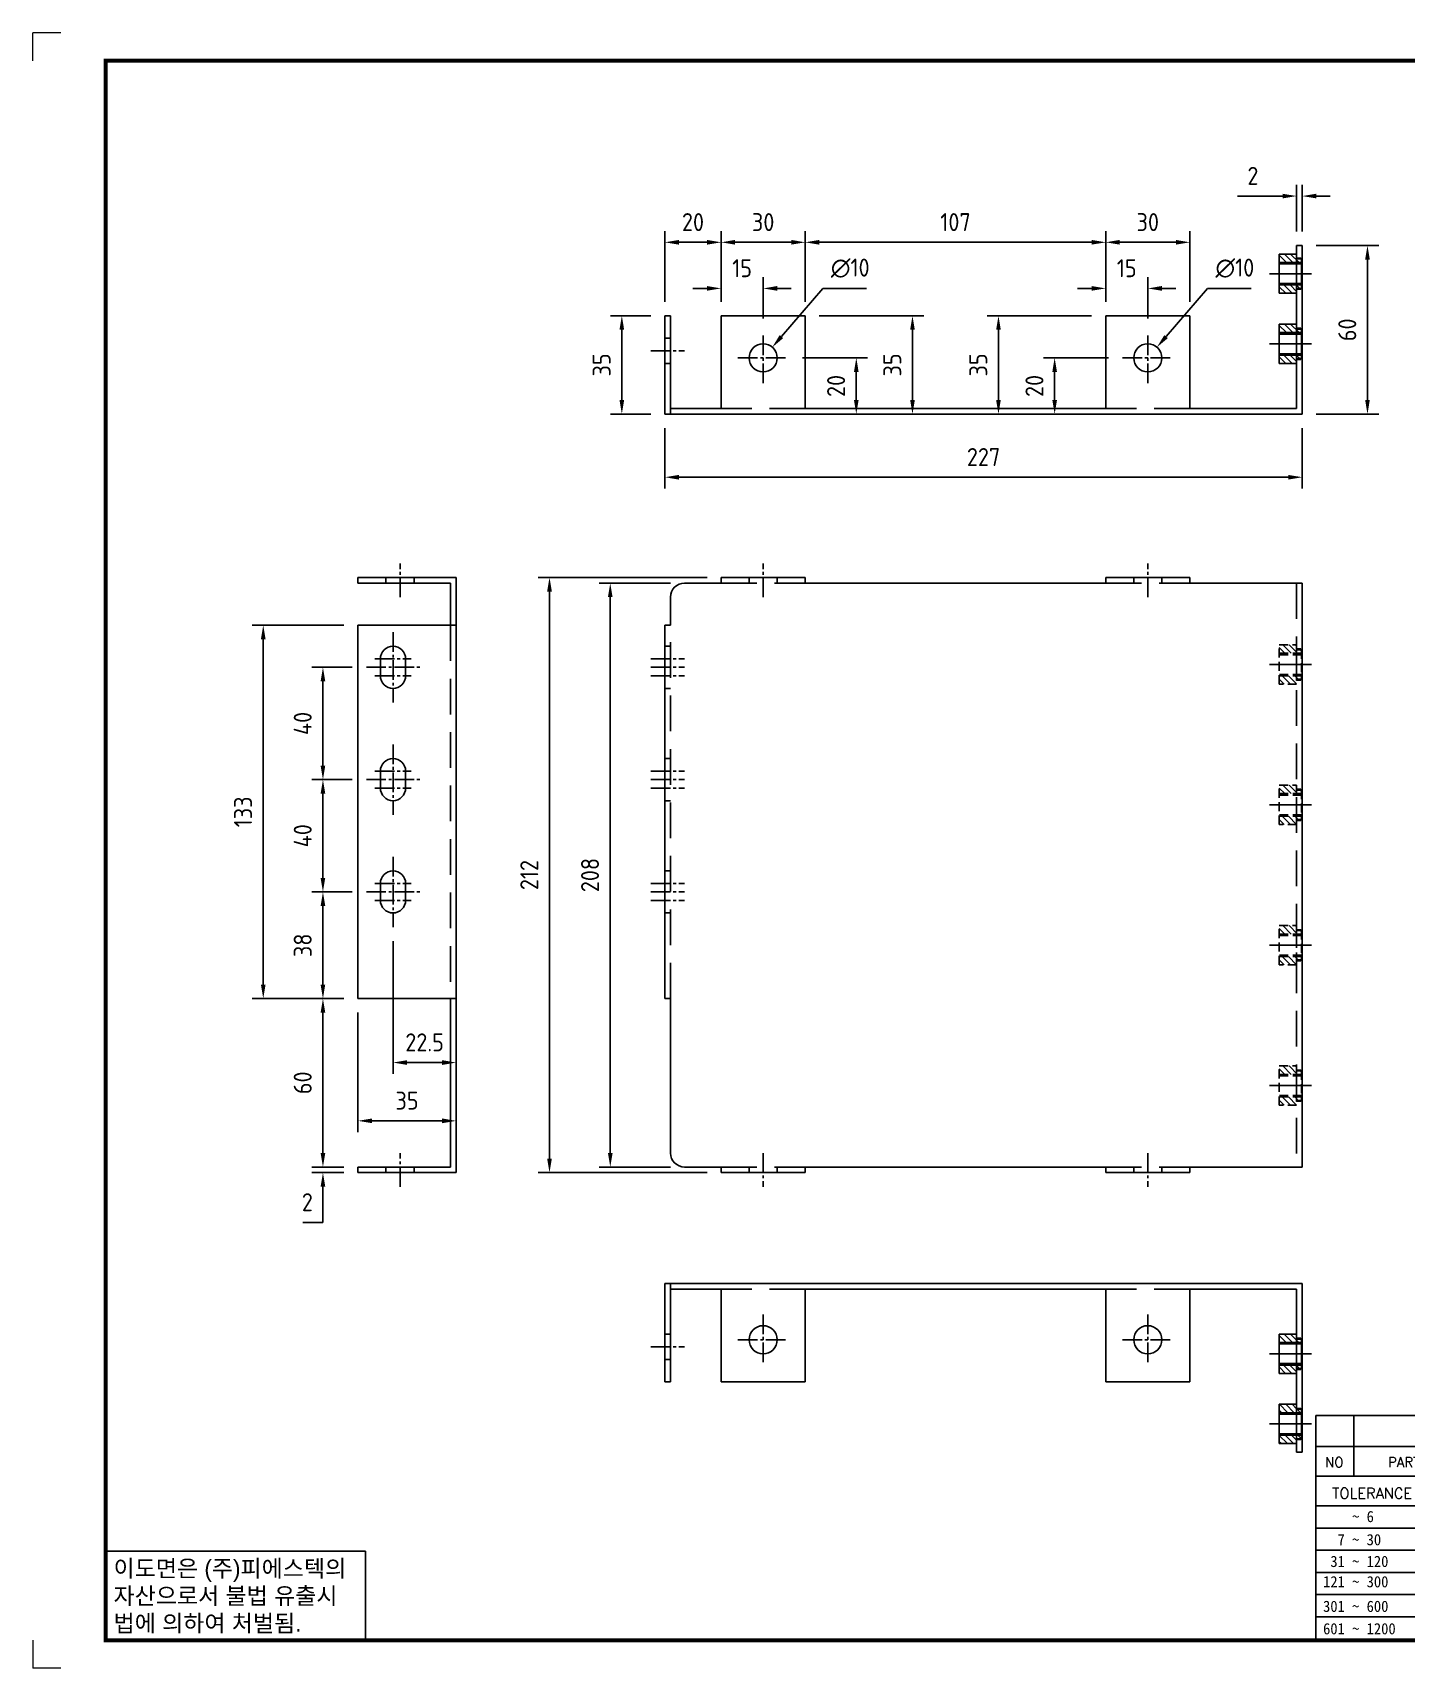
# Model space of a CAD drawing. Header units: millimetres. Extents: x 24815 to 36799, y -9299 to 5469.
# Drawn here: x 25903 to 26392, y -7166 to -6584 of the extents above; entities that cross this region are included whole.
import ezdxf
from ezdxf.enums import TextEntityAlignment as Align

# ---------------------------------------------------------------- set-up
doc = ezdxf.new("R2010")
doc.units = ezdxf.units.MM
for name, pattern in [('CENTER', [50.8, 31.75, -6.35, 6.35, -6.35]), ('CENTER1', [10, 7, -1, 1, -1]), ('HIDDEN2', [4.7625, 3.175, -1.5875]), ('HIDDENX2', [19.05, 12.7, -6.35]), ('PHANTOMX2', [5, 2.5, -0.5, 0.5, -0.5, 0.5, -0.5])]:
    doc.linetypes.add(name, pattern=pattern)
doc.layers.add('CENTER', color=1, linetype='CENTER')
doc.layers.add('FORMAT-1', color=7, linetype='Continuous')
doc.styles.add('h1', font='')
doc.styles.add('HAN', font='')
doc.styles.add('RC', font='ROMANC.SHX')
doc.styles.add('RT', font='ROMANT.SHX', dxfattribs={"oblique": 15})
doc.styles.get("Standard").update_dxf_attribs({"font": 'ISOCP.SHX', "bigfont": 'WHGTXT.SHX'})
doc.styles.get('h1').set_extended_font_data('New Gulim')
doc.styles.get('HAN').set_extended_font_data('GulimChe')
doc.dimstyles.new('PS-2', dxfattribs={"dimscale": 2, "dimtxt": 3.2, "dimasz": 2.5, "dimexe": 2, "dimexo": 2.5, "dimgap": 2, "dimtad": 1, "dimtoh": 1, "dimrnd": 0.05, "dimzin": 12, "dimdsep": 46, "dimtxsty": 'Standard', "dimcen": 0, "dimclrt": 2, "dimazin": 3, "dimtfac": 1, "dimtofl": 0, "dimtmove": 0, "dimatfit": 3, "dimfxl": 0, "dimtolj": 1, "dimtzin": 0, "dimarcsym": 0})

# ---------------------------------------------------------------- blocks, each defined once
blk = doc.blocks.new('*D1411')
at = {"color": 0, "lineweight": -2}
for p, q in [((26184.12, -6674.93), (26169.38, -6692.09)), ((26199.64, -6674.93), (26184.12, -6674.93))]:
    blk.add_line(p, q, dxfattribs=at)
at = {"color": 0}
blk.add_solid([(26168.75, -6691.55), (26170.01, -6692.64), (26166.12, -6695.89)], dxfattribs=at)
at = {"layer": 'Defpoints', "color": 0}
for p in [(26166.12, -6695.89), (26159.61, -6703.47)]:
    blk.add_point(p, dxfattribs=at)
at = {"color": 2, "insert": (26193.88, -6667.73), "char_height": 6.4, "attachment_point": 5}
blk.add_mtext('\\A1;∅10', dxfattribs=at)
blk = doc.blocks.new('*D1412')
at = {"color": 0, "lineweight": -2}
for p, q in [((26127.87, -6679.68), (26127.87, -6654.51)), ((26132.87, -6658.51), (26142.87, -6658.51)), ((26147.87, -6679.68), (26147.87, -6654.51))]:
    blk.add_line(p, q, dxfattribs=at)
at = {"color": 0}
for points in [[(26132.87, -6657.67), (26132.87, -6659.34), (26127.87, -6658.51)], [(26142.87, -6657.67), (26142.87, -6659.34), (26147.87, -6658.51)]]:
    blk.add_solid(points, dxfattribs=at)
at = {"layer": 'Defpoints', "color": 0}
for p in [(26147.87, -6658.51), (26127.87, -6684.68), (26147.87, -6684.68)]:
    blk.add_point(p, dxfattribs=at)
at = {"color": 2, "insert": (26137.87, -6651.31), "char_height": 6.4, "attachment_point": 5}
blk.add_mtext('\\A1;20', dxfattribs=at)
blk = doc.blocks.new('*D1422')
at = {"color": 0, "lineweight": -2}
for p, q in [((26142.87, -6674.93), (26137.87, -6674.93)), ((26147.87, -6679.68), (26147.87, -6670.93)), ((26162.87, -6685.68), (26162.87, -6670.93)), ((26167.87, -6674.93), (26172.87, -6674.93))]:
    blk.add_line(p, q, dxfattribs=at)
at = {"color": 0}
for points in [[(26142.87, -6674.09), (26142.87, -6675.76), (26147.87, -6674.93)], [(26167.87, -6674.09), (26167.87, -6675.76), (26162.87, -6674.93)]]:
    blk.add_solid(points, dxfattribs=at)
at = {"layer": 'Defpoints', "color": 0}
for p in [(26162.87, -6674.93), (26147.87, -6684.68), (26162.87, -6690.68)]:
    blk.add_point(p, dxfattribs=at)
at = {"color": 2, "insert": (26155.37, -6667.73), "char_height": 6.4, "attachment_point": 5}
blk.add_mtext('\\A1;15', dxfattribs=at)
blk = doc.blocks.new('*D1423')
at = {"color": 0, "lineweight": -2}
for p, q in [((26147.87, -6679.68), (26147.87, -6654.51)), ((26172.87, -6658.51), (26152.87, -6658.51)), ((26177.87, -6679.68), (26177.87, -6654.51))]:
    blk.add_line(p, q, dxfattribs=at)
at = {"color": 0}
for points in [[(26152.87, -6657.67), (26152.87, -6659.34), (26147.87, -6658.51)], [(26172.87, -6657.67), (26172.87, -6659.34), (26177.87, -6658.51)]]:
    blk.add_solid(points, dxfattribs=at)
at = {"layer": 'Defpoints', "color": 0}
for p in [(26147.87, -6658.51), (26147.87, -6684.68), (26177.87, -6684.68)]:
    blk.add_point(p, dxfattribs=at)
at = {"color": 2, "insert": (26162.87, -6651.31), "char_height": 6.4, "attachment_point": 5}
blk.add_mtext('\\A1;30', dxfattribs=at)
blk = doc.blocks.new('*D1424')
at = {"color": 0, "lineweight": -2}
for p, q in [((26122.87, -6684.68), (26108.53, -6684.68)), ((26112.53, -6714.68), (26112.53, -6689.68)), ((26122.87, -6719.68), (26108.53, -6719.68))]:
    blk.add_line(p, q, dxfattribs=at)
at = {"color": 0}
for points in [[(26111.69, -6689.68), (26113.36, -6689.68), (26112.53, -6684.68)], [(26111.69, -6714.68), (26113.36, -6714.68), (26112.53, -6719.68)]]:
    blk.add_solid(points, dxfattribs=at)
at = {"layer": 'Defpoints', "color": 0}
for p in [(26112.53, -6684.68), (26127.87, -6684.68), (26127.87, -6719.68)]:
    blk.add_point(p, dxfattribs=at)
at = {"color": 2, "insert": (26105.33, -6702.18), "char_height": 6.4, "attachment_point": 5, "rotation": 90}
blk.add_mtext('\\A1;35', dxfattribs=at)
blk = doc.blocks.new('*D1425')
at = {"color": 0, "lineweight": -2}
for p, q in [((26176.87, -6699.68), (26200.04, -6699.68)), ((26196.04, -6704.68), (26196.04, -6714.68)), ((26176.87, -6719.68), (26200.04, -6719.68))]:
    blk.add_line(p, q, dxfattribs=at)
at = {"color": 0}
for points in [[(26195.21, -6704.68), (26196.87, -6704.68), (26196.04, -6699.68)], [(26195.21, -6714.68), (26196.87, -6714.68), (26196.04, -6719.68)]]:
    blk.add_solid(points, dxfattribs=at)
at = {"layer": 'Defpoints', "color": 0}
for p in [(26171.87, -6699.68), (26171.87, -6719.68), (26196.04, -6719.68)]:
    blk.add_point(p, dxfattribs=at)
at = {"color": 2, "insert": (26188.84, -6709.68), "char_height": 6.4, "attachment_point": 5, "rotation": 90}
blk.add_mtext('\\A1;20', dxfattribs=at)
blk = doc.blocks.new('*D1426')
at = {"color": 0, "lineweight": -2}
for p, q in [((26182.87, -6684.68), (26220.05, -6684.68)), ((26216.05, -6689.68), (26216.05, -6714.68)), ((26182.87, -6719.68), (26220.05, -6719.68))]:
    blk.add_line(p, q, dxfattribs=at)
at = {"color": 0}
for points in [[(26215.22, -6689.68), (26216.89, -6689.68), (26216.05, -6684.68)], [(26215.22, -6714.68), (26216.89, -6714.68), (26216.05, -6719.68)]]:
    blk.add_solid(points, dxfattribs=at)
at = {"layer": 'Defpoints', "color": 0}
for p in [(26177.87, -6684.68), (26177.87, -6719.68), (26216.05, -6719.68)]:
    blk.add_point(p, dxfattribs=at)
at = {"color": 2, "insert": (26208.85, -6702.18), "char_height": 6.4, "attachment_point": 5, "rotation": 90}
blk.add_mtext('\\A1;35', dxfattribs=at)
blk = doc.blocks.new('*D1427')
at = {"color": 0, "lineweight": -2}
for p, q in [((26177.87, -6679.68), (26177.87, -6654.51)), ((26182.87, -6658.51), (26279.87, -6658.51)), ((26284.87, -6679.68), (26284.87, -6654.51))]:
    blk.add_line(p, q, dxfattribs=at)
at = {"color": 0}
for points in [[(26182.87, -6657.67), (26182.87, -6659.34), (26177.87, -6658.51)], [(26279.87, -6657.67), (26279.87, -6659.34), (26284.87, -6658.51)]]:
    blk.add_solid(points, dxfattribs=at)
at = {"layer": 'Defpoints', "color": 0}
for p in [(26284.87, -6658.51), (26177.87, -6684.68), (26284.87, -6684.68)]:
    blk.add_point(p, dxfattribs=at)
at = {"color": 2, "insert": (26231.37, -6651.31), "char_height": 6.4, "attachment_point": 5}
blk.add_mtext('\\A1;107', dxfattribs=at)
blk = doc.blocks.new('*D1429')
at = {"color": 0, "lineweight": -2}
for p, q in [((26321.12, -6674.93), (26306.38, -6692.09)), ((26336.65, -6674.93), (26321.12, -6674.93))]:
    blk.add_line(p, q, dxfattribs=at)
at = {"color": 0}
blk.add_solid([(26305.75, -6691.55), (26307.01, -6692.64), (26303.12, -6695.89)], dxfattribs=at)
at = {"layer": 'Defpoints', "color": 0}
for p in [(26303.12, -6695.89), (26296.61, -6703.47)]:
    blk.add_point(p, dxfattribs=at)
at = {"color": 2, "insert": (26330.88, -6667.73), "char_height": 6.4, "attachment_point": 5}
blk.add_mtext('\\A1;∅10', dxfattribs=at)
blk = doc.blocks.new('*D1430')
at = {"color": 0, "lineweight": -2}
for p, q in [((26279.87, -6674.93), (26274.87, -6674.93)), ((26284.87, -6679.68), (26284.87, -6670.93)), ((26299.87, -6685.68), (26299.87, -6670.93)), ((26304.87, -6674.93), (26309.87, -6674.93))]:
    blk.add_line(p, q, dxfattribs=at)
at = {"color": 0}
for points in [[(26279.87, -6674.09), (26279.87, -6675.76), (26284.87, -6674.93)], [(26304.87, -6674.09), (26304.87, -6675.76), (26299.87, -6674.93)]]:
    blk.add_solid(points, dxfattribs=at)
at = {"layer": 'Defpoints', "color": 0}
for p in [(26299.87, -6674.93), (26284.87, -6684.68), (26299.87, -6690.68)]:
    blk.add_point(p, dxfattribs=at)
at = {"color": 2, "insert": (26292.37, -6667.73), "char_height": 6.4, "attachment_point": 5}
blk.add_mtext('\\A1;15', dxfattribs=at)
blk = doc.blocks.new('*D1431')
at = {"color": 0, "lineweight": -2}
for p, q in [((26285.87, -6699.68), (26262.69, -6699.68)), ((26266.69, -6704.68), (26266.69, -6714.68)), ((26285.87, -6719.68), (26262.69, -6719.68))]:
    blk.add_line(p, q, dxfattribs=at)
at = {"color": 0}
for points in [[(26265.86, -6704.68), (26267.53, -6704.68), (26266.69, -6699.68)], [(26265.86, -6714.68), (26267.53, -6714.68), (26266.69, -6719.68)]]:
    blk.add_solid(points, dxfattribs=at)
at = {"layer": 'Defpoints', "color": 0}
for p in [(26290.87, -6699.68), (26266.69, -6719.68), (26290.87, -6719.68)]:
    blk.add_point(p, dxfattribs=at)
at = {"color": 2, "insert": (26259.49, -6709.68), "char_height": 6.4, "attachment_point": 5, "rotation": 90}
blk.add_mtext('\\A1;20', dxfattribs=at)
blk = doc.blocks.new('*D1428')
at = {"color": 0, "lineweight": -2}
for p, q in [((26279.87, -6684.68), (26242.68, -6684.68)), ((26246.68, -6689.68), (26246.68, -6714.68)), ((26279.87, -6719.68), (26242.68, -6719.68))]:
    blk.add_line(p, q, dxfattribs=at)
at = {"color": 0}
for points in [[(26245.85, -6689.68), (26247.51, -6689.68), (26246.68, -6684.68)], [(26245.85, -6714.68), (26247.51, -6714.68), (26246.68, -6719.68)]]:
    blk.add_solid(points, dxfattribs=at)
at = {"layer": 'Defpoints', "color": 0}
for p in [(26284.87, -6684.68), (26246.68, -6719.68), (26284.87, -6719.68)]:
    blk.add_point(p, dxfattribs=at)
at = {"color": 2, "insert": (26239.48, -6702.18), "char_height": 6.4, "attachment_point": 5, "rotation": 90}
blk.add_mtext('\\A1;35', dxfattribs=at)
blk = doc.blocks.new('*D1432')
at = {"color": 0, "lineweight": -2}
for p, q in [((26284.87, -6679.68), (26284.87, -6654.51)), ((26289.87, -6658.51), (26309.87, -6658.51)), ((26314.87, -6679.68), (26314.87, -6654.51))]:
    blk.add_line(p, q, dxfattribs=at)
at = {"color": 0}
for points in [[(26289.87, -6657.67), (26289.87, -6659.34), (26284.87, -6658.51)], [(26309.87, -6657.67), (26309.87, -6659.34), (26314.87, -6658.51)]]:
    blk.add_solid(points, dxfattribs=at)
at = {"layer": 'Defpoints', "color": 0}
for p in [(26314.87, -6658.51), (26284.87, -6684.68), (26314.87, -6684.68)]:
    blk.add_point(p, dxfattribs=at)
at = {"color": 2, "insert": (26299.87, -6651.31), "char_height": 6.4, "attachment_point": 5}
blk.add_mtext('\\A1;30', dxfattribs=at)
blk = doc.blocks.new('*D1433')
at = {"color": 0, "lineweight": -2}
for p, q in [((26359.87, -6659.68), (26382.11, -6659.68)), ((26378.11, -6714.68), (26378.11, -6664.68)), ((26359.87, -6719.68), (26382.11, -6719.68))]:
    blk.add_line(p, q, dxfattribs=at)
at = {"color": 0}
for points in [[(26377.28, -6664.68), (26378.94, -6664.68), (26378.11, -6659.68)], [(26377.28, -6714.68), (26378.94, -6714.68), (26378.11, -6719.68)]]:
    blk.add_solid(points, dxfattribs=at)
at = {"layer": 'Defpoints', "color": 0}
for p in [(26354.87, -6659.68), (26378.11, -6659.68), (26354.87, -6719.68)]:
    blk.add_point(p, dxfattribs=at)
at = {"color": 2, "insert": (26370.91, -6689.68), "char_height": 6.4, "attachment_point": 5, "rotation": 90}
blk.add_mtext('\\A1;60', dxfattribs=at)
blk = doc.blocks.new('*D1434')
at = {"color": 0, "lineweight": -2}
for p, q in [((26127.87, -6724.68), (26127.87, -6746.19)), ((26354.87, -6724.68), (26354.87, -6746.19)), ((26132.87, -6742.19), (26349.87, -6742.19))]:
    blk.add_line(p, q, dxfattribs=at)
at = {"color": 0}
for points in [[(26132.87, -6741.36), (26132.87, -6743.03), (26127.87, -6742.19)], [(26349.87, -6741.36), (26349.87, -6743.03), (26354.87, -6742.19)]]:
    blk.add_solid(points, dxfattribs=at)
at = {"layer": 'Defpoints', "color": 0}
for p in [(26127.87, -6719.68), (26354.87, -6719.68), (26354.87, -6742.19)]:
    blk.add_point(p, dxfattribs=at)
at = {"color": 2, "insert": (26241.37, -6734.99), "char_height": 6.4, "attachment_point": 5}
blk.add_mtext('\\A1;227', dxfattribs=at)
blk = doc.blocks.new('*D1435')
at = {"color": 0, "lineweight": -2}
for p, q in [((26352.87, -6654.68), (26352.87, -6638.04)), ((26354.87, -6654.68), (26354.87, -6638.04)), ((26347.87, -6642.04), (26331.76, -6642.04)), ((26359.87, -6642.04), (26364.87, -6642.04))]:
    blk.add_line(p, q, dxfattribs=at)
at = {"color": 0}
for points in [[(26347.87, -6641.21), (26347.87, -6642.87), (26352.87, -6642.04)], [(26359.87, -6641.21), (26359.87, -6642.87), (26354.87, -6642.04)]]:
    blk.add_solid(points, dxfattribs=at)
at = {"layer": 'Defpoints', "color": 0}
for p in [(26352.87, -6642.04), (26352.87, -6659.68), (26354.87, -6659.68)]:
    blk.add_point(p, dxfattribs=at)
at = {"color": 2, "insert": (26337.31, -6634.84), "char_height": 6.4, "attachment_point": 5}
blk.add_mtext('\\A1;2', dxfattribs=at)
blk = doc.blocks.new('*D1463')
at = {"color": 0, "lineweight": -2}
for p, q in [((26013.53, -6927.9), (26002.07, -6927.9)), ((26006.07, -6982.9), (26006.07, -6932.9)), ((26013.53, -6987.9), (26002.07, -6987.9))]:
    blk.add_line(p, q, dxfattribs=at)
at = {"color": 0}
for points in [[(26005.24, -6932.9), (26006.9, -6932.9), (26006.07, -6927.9)], [(26005.24, -6982.9), (26006.9, -6982.9), (26006.07, -6987.9)]]:
    blk.add_solid(points, dxfattribs=at)
at = {"layer": 'Defpoints', "color": 0}
for p in [(26006.07, -6927.9), (26018.53, -6927.9), (26018.53, -6987.9)]:
    blk.add_point(p, dxfattribs=at)
at = {"color": 2, "insert": (25998.87, -6957.9), "char_height": 6.4, "attachment_point": 5, "rotation": 90}
blk.add_mtext('\\A1;60', dxfattribs=at)
blk = doc.blocks.new('*D1464')
at = {"color": 0, "lineweight": -2}
for p, q in [((26016.53, -6889.9), (26002.07, -6889.9)), ((26006.07, -6922.9), (26006.07, -6894.9)), ((26013.53, -6927.9), (26002.07, -6927.9))]:
    blk.add_line(p, q, dxfattribs=at)
at = {"color": 0}
for points in [[(26005.24, -6894.9), (26006.9, -6894.9), (26006.07, -6889.9)], [(26005.24, -6922.9), (26006.9, -6922.9), (26006.07, -6927.9)]]:
    blk.add_solid(points, dxfattribs=at)
at = {"layer": 'Defpoints', "color": 0}
for p in [(26006.07, -6889.9), (26021.53, -6889.9), (26018.53, -6927.9)]:
    blk.add_point(p, dxfattribs=at)
at = {"color": 2, "insert": (25998.87, -6908.9), "char_height": 6.4, "attachment_point": 5, "rotation": 90}
blk.add_mtext('\\A1;38', dxfattribs=at)
blk = doc.blocks.new('*D1465')
at = {"color": 0, "lineweight": -2}
for p, q in [((26016.53, -6849.9), (26002.07, -6849.9)), ((26006.07, -6884.9), (26006.07, -6854.9)), ((26016.53, -6889.9), (26002.07, -6889.9))]:
    blk.add_line(p, q, dxfattribs=at)
at = {"color": 0}
for points in [[(26005.24, -6854.9), (26006.9, -6854.9), (26006.07, -6849.9)], [(26005.24, -6884.9), (26006.9, -6884.9), (26006.07, -6889.9)]]:
    blk.add_solid(points, dxfattribs=at)
at = {"layer": 'Defpoints', "color": 0}
for p in [(26006.07, -6849.9), (26021.53, -6849.9), (26021.53, -6889.9)]:
    blk.add_point(p, dxfattribs=at)
at = {"color": 2, "insert": (25998.87, -6869.9), "char_height": 6.4, "attachment_point": 5, "rotation": 90}
blk.add_mtext('\\A1;40', dxfattribs=at)
blk = doc.blocks.new('*D1466')
at = {"color": 0, "lineweight": -2}
for p, q in [((26016.53, -6809.9), (26002.07, -6809.9)), ((26006.07, -6844.9), (26006.07, -6814.9)), ((26016.53, -6849.9), (26002.07, -6849.9))]:
    blk.add_line(p, q, dxfattribs=at)
at = {"color": 0}
for points in [[(26005.24, -6814.9), (26006.9, -6814.9), (26006.07, -6809.9)], [(26005.24, -6844.9), (26006.9, -6844.9), (26006.07, -6849.9)]]:
    blk.add_solid(points, dxfattribs=at)
at = {"layer": 'Defpoints', "color": 0}
for p in [(26006.07, -6809.9), (26021.53, -6809.9), (26021.53, -6849.9)]:
    blk.add_point(p, dxfattribs=at)
at = {"color": 2, "insert": (25998.87, -6829.9), "char_height": 6.4, "attachment_point": 5, "rotation": 90}
blk.add_mtext('\\A1;40', dxfattribs=at)
blk = doc.blocks.new('*D1467')
at = {"color": 0, "lineweight": -2}
for p, q in [((26013.53, -6794.9), (25980.81, -6794.9)), ((25984.81, -6922.9), (25984.81, -6799.9)), ((26013.53, -6927.9), (25980.81, -6927.9))]:
    blk.add_line(p, q, dxfattribs=at)
at = {"color": 0}
for points in [[(25983.98, -6799.9), (25985.65, -6799.9), (25984.81, -6794.9)], [(25983.98, -6922.9), (25985.65, -6922.9), (25984.81, -6927.9)]]:
    blk.add_solid(points, dxfattribs=at)
at = {"layer": 'Defpoints', "color": 0}
for p in [(25984.81, -6794.9), (26018.53, -6794.9), (26018.53, -6927.9)]:
    blk.add_point(p, dxfattribs=at)
at = {"color": 2, "insert": (25977.61, -6861.4), "char_height": 6.4, "attachment_point": 5, "rotation": 90}
blk.add_mtext('\\A1;133', dxfattribs=at)
blk = doc.blocks.new('*D1468')
at = {"color": 0, "lineweight": -2}
for p, q in [((26006.07, -6982.9), (26006.07, -6977.9)), ((26013.53, -6987.9), (26002.07, -6987.9)), ((26013.53, -6989.9), (26002.07, -6989.9)), ((26006.07, -6994.9), (26006.07, -7007.64)), ((26006.07, -7007.64), (25998.96, -7007.64))]:
    blk.add_line(p, q, dxfattribs=at)
at = {"color": 0}
for points in [[(26005.24, -6982.9), (26006.9, -6982.9), (26006.07, -6987.9)], [(26005.24, -6994.9), (26006.9, -6994.9), (26006.07, -6989.9)]]:
    blk.add_solid(points, dxfattribs=at)
at = {"layer": 'Defpoints', "color": 0}
for p in [(26006.07, -6987.9), (26018.53, -6987.9), (26018.53, -6989.9)]:
    blk.add_point(p, dxfattribs=at)
at = {"color": 2, "insert": (26000.52, -7000.43), "char_height": 6.4, "attachment_point": 5}
blk.add_mtext('\\A1;2', dxfattribs=at)
blk = doc.blocks.new('*D1469')
at = {"color": 0, "lineweight": -2}
for p, q in [((26031.03, -6907.4), (26031.03, -6954.69)), ((26053.53, -6932.9), (26053.53, -6954.69)), ((26048.53, -6950.69), (26036.03, -6950.69))]:
    blk.add_line(p, q, dxfattribs=at)
at = {"color": 0}
for points in [[(26036.03, -6949.85), (26036.03, -6951.52), (26031.03, -6950.69)], [(26048.53, -6949.85), (26048.53, -6951.52), (26053.53, -6950.69)]]:
    blk.add_solid(points, dxfattribs=at)
at = {"layer": 'Defpoints', "color": 0}
for p in [(26031.03, -6902.4), (26053.53, -6927.9), (26031.03, -6950.69)]:
    blk.add_point(p, dxfattribs=at)
at = {"color": 2, "insert": (26042.28, -6943.49), "char_height": 6.4, "attachment_point": 5}
blk.add_mtext('\\A1;22.5', dxfattribs=at)
blk = doc.blocks.new('*D1470')
at = {"color": 0, "lineweight": -2}
for p, q in [((26018.53, -6932.9), (26018.53, -6975.45)), ((26053.53, -6932.9), (26053.53, -6975.45)), ((26023.53, -6971.45), (26048.53, -6971.45))]:
    blk.add_line(p, q, dxfattribs=at)
at = {"color": 0}
for points in [[(26023.53, -6970.61), (26023.53, -6972.28), (26018.53, -6971.45)], [(26048.53, -6970.61), (26048.53, -6972.28), (26053.53, -6971.45)]]:
    blk.add_solid(points, dxfattribs=at)
at = {"layer": 'Defpoints', "color": 0}
for p in [(26018.53, -6927.9), (26053.53, -6927.9), (26053.53, -6971.45)]:
    blk.add_point(p, dxfattribs=at)
at = {"color": 2, "insert": (26036.03, -6964.25), "char_height": 6.4, "attachment_point": 5}
blk.add_mtext('\\A1;35', dxfattribs=at)
blk = doc.blocks.new('*D1471')
at = {"color": 0, "lineweight": -2}
for p, q in [((26129.87, -6779.9), (26104.41, -6779.9)), ((26108.41, -6982.9), (26108.41, -6784.9)), ((26129.87, -6987.9), (26104.41, -6987.9))]:
    blk.add_line(p, q, dxfattribs=at)
at = {"color": 0}
for points in [[(26107.58, -6784.9), (26109.24, -6784.9), (26108.41, -6779.9)], [(26107.58, -6982.9), (26109.24, -6982.9), (26108.41, -6987.9)]]:
    blk.add_solid(points, dxfattribs=at)
at = {"layer": 'Defpoints', "color": 0}
for p in [(26108.41, -6779.9), (26134.87, -6779.9), (26134.87, -6987.9)]:
    blk.add_point(p, dxfattribs=at)
at = {"color": 2, "insert": (26101.21, -6883.9), "char_height": 6.4, "attachment_point": 5, "rotation": 90}
blk.add_mtext('\\A1;208', dxfattribs=at)
blk = doc.blocks.new('*D1472')
at = {"color": 0, "lineweight": -2}
for p, q in [((26142.87, -6777.9), (26082.77, -6777.9)), ((26086.77, -6782.9), (26086.77, -6984.9)), ((26142.87, -6989.9), (26082.77, -6989.9))]:
    blk.add_line(p, q, dxfattribs=at)
at = {"color": 0}
for points in [[(26085.93, -6782.9), (26087.6, -6782.9), (26086.77, -6777.9)], [(26085.93, -6984.9), (26087.6, -6984.9), (26086.77, -6989.9)]]:
    blk.add_solid(points, dxfattribs=at)
at = {"layer": 'Defpoints', "color": 0}
for p in [(26147.87, -6777.9), (26086.77, -6989.9), (26147.87, -6989.9)]:
    blk.add_point(p, dxfattribs=at)
at = {"color": 2, "insert": (26079.57, -6883.9), "char_height": 6.4, "attachment_point": 5, "rotation": 90}
blk.add_mtext('\\A1;212', dxfattribs=at)
blk = doc.blocks.new('no3')
at = {"color": 180}
for p, q in [((0, 5.5), (0, 0)), ((0, 5.5), (186, 5.5)), ((6.79, 5.5), (6.79, 0)), ((32.74, 0.11), (32.74, 5.5)), ((98.4, 5.5), (98.4, 0)), ((127.61, 5.5), (127.61, 0)), ((134.43, 5.5), (134.43, 0)), ((155.98, 5.5), (155.98, 0))]:
    blk.add_line(p, q, dxfattribs=at)
at = {"color": 2, "style": 'RT', "oblique": 15}
blk.add_attdef('NO', text='', height=1.74, dxfattribs=at).set_placement((3.38, 2.51), align=Align.MIDDLE_CENTER)
at = {"color": 2, "style": 'HAN'}
for tag, p in [('PART-NO', (19.76, 2.75)), ('MATERIAL', (111.38, 2.75)), ("Q'TY", (131.02, 2.75)), ('COLOR/FINISH', (145.2, 2.75)), ('REMARK', (170.76, 2.75))]:
    blk.add_attdef(tag, text='', height=2.9, dxfattribs=at).set_placement(p, align=Align.MIDDLE_CENTER)
blk.add_attdef('DESCRIPTION', text='', height=2.9, dxfattribs=at).set_placement((34.51, 2.75), align=Align.MIDDLE_LEFT)
blk = doc.blocks.new('t3')
for p, q in [((0, 15.88), (46.25, 15.88)), ((0, 15.88), (0, 0)), ((46.25, 15.88), (46.25, 0)), ((0, 0), (46.25, 0))]:
    blk.add_line(p, q)
at = {"color": 1, "style": 'h1'}
for s, p in [('이도면은 (주)피에스텍의', (1.4, 11.29)), ('자산으로서 불법 유출시', (1.4, 6.41)), ('법에 의하여 처벌됨.', (1.4, 1.52))]:
    blk.add_text(s, height=3, dxfattribs=at).set_placement(p)
blk = doc.blocks.new('format-3')
at = {"color": 3, "lineweight": 9}
for p, q in [((0, 286.3), (0, 291.3)), ((5, 291.3), (0, 291.3)), ((0, 5), (0, 0)), ((5, 0), (0, 0))]:
    blk.add_line(p, q, dxfattribs=at)
at = {"color": 180}
for p, q in [((228.5, 39.49), (228.5, 5)), ((228.5, 39.49), (414.5, 39.49)), ((235.29, 39.49), (235.29, 34.21)), ((228.5, 34.21), (252.48, 34.21)), ((228.5, 28.93), (252.48, 28.93)), ((228.5, 24.98), (252.48, 24.98)), ((228.5, 21.03), (252.48, 21.03)), ((228.5, 17.08), (252.48, 17.08)), ((228.5, 13.13), (252.48, 13.13)), ((228.5, 9.18), (252.48, 9.18))]:
    blk.add_line(p, q, dxfattribs=at)
at = {"layer": 'FORMAT-1', "const_width": 0.7}
blk.add_lwpolyline([(13, 5), (13, 286.3), (414.5, 286.3), (414.5, 5)], close=True, dxfattribs=at)
blk.add_blockref('t3', (13, 5))
at = {"color": 2}
for s, height, style, p in [('NO', 1.742, 'RC', (230.16, 35.83)), ('PART NO', 1.742, 'RC', (241.36, 35.83)), (' TOLERANCE', 1.9, 'RC', (230.11, 30.22)), ('    ~ 6', 2, 'HAN', (229.8, 26.03)), ('  7 ~ 30', 2, 'HAN', (229.8, 21.91)), (' 31 ~ 120', 2, 'HAN', (229.8, 18.04)), ('121 ~ 300', 2, 'HAN', (229.8, 14.42)), ('301 ~ 600', 2, 'HAN', (229.8, 10.04)), ('601 ~ 1200', 2, 'HAN', (229.8, 6.05))]:
    blk.add_text(s, height=height, dxfattribs=dict(at, style=style)).set_placement(p)
at = {"style": 'HAN'}
for tag, height, p in [('MODEL-NAME', 3, (386.1, 31.53)), ('SCALE', 2.7, (320.81, 26.29)), ('PART-NAME', 3, (386.1, 26.29)), ('DRA-BY', 3, (260.72, 19.44)), ('CH-BY', 3, (277.21, 19.44)), ('APP-BY', 3, (293.7, 19.44)), ('PART-NO', 3, (386.1, 21.01)), ('CH-DATE', 2.5, (277.21, 7.47)), ('관련업체', 3, (333.52, 9.26)), ('DRA-DATE', 2.5, (260.72, 7.47)), ('APP-DATE', 2.5, (293.7, 7.47))]:
    blk.add_attdef(tag, text='', height=height, dxfattribs=at).set_placement(p, align=Align.MIDDLE_CENTER)

msp = doc.modelspace()

# ---------------------------------------------------------------- hatches: boundary and pattern name
h = msp.add_hatch()
h.set_pattern_fill('ANSI31', color=256, scale=0.5, angle=-90, style=0)
h.set_pattern_definition([(315, (90756.2446, 93838.5105), (1.122532015, 1.122532015), [])])
h.paths.add_polyline_path([(26352.867, -6673.681), (26352.867, -6676.681), (26346.667, -6676.681), (26346.667, -6673.681)])
h.paths.add_polyline_path([(26346.667, -6665.681), (26346.667, -6662.681), (26352.867, -6662.681), (26352.867, -6665.681)])
h.paths.add_polyline_path([(26352.867, -6665.681), (26352.867, -6664.431), (26354.667, -6664.431), (26354.667, -6665.681)])
h.paths.add_polyline_path([(26354.667, -6673.681), (26354.667, -6674.931), (26352.867, -6674.931), (26352.867, -6673.681)])
h = msp.add_hatch()
h.set_pattern_fill('ANSI31', color=256, scale=0.5, angle=-90, style=0)
h.set_pattern_definition([(315, (90756.2446, 93813.5105), (1.122532015, 1.122532015), [])])
h.paths.add_polyline_path([(26352.867, -6698.681), (26352.867, -6701.681), (26346.667, -6701.681), (26346.667, -6698.681)])
h.paths.add_polyline_path([(26346.667, -6690.681), (26346.667, -6687.681), (26352.867, -6687.681), (26352.867, -6690.681)])
h.paths.add_polyline_path([(26352.867, -6690.681), (26352.867, -6689.431), (26354.667, -6689.431), (26354.667, -6690.681)])
h.paths.add_polyline_path([(26354.667, -6698.681), (26354.667, -6699.931), (26352.867, -6699.931), (26352.867, -6698.681)])
at = {"linetype": 'HIDDEN2'}
h = msp.add_hatch(dxfattribs=at)
h.set_pattern_fill('ANSI31', color=2, scale=0.5, angle=-90, style=0)
h.set_pattern_definition([(315, (90756.2446, 94282.4193), (1.122532015, 1.122532015), [])])
h.paths.add_polyline_path([(26352.867, -6804.905), (26352.867, -6801.905), (26346.667, -6801.905), (26346.667, -6804.905)])
h.paths.add_polyline_path([(26346.667, -6812.905), (26346.667, -6815.905), (26352.867, -6815.905), (26352.867, -6812.905)])
h.paths.add_polyline_path([(26352.867, -6812.905), (26352.867, -6814.155), (26354.667, -6814.155), (26354.667, -6812.905)])
h.paths.add_polyline_path([(26354.667, -6804.905), (26354.667, -6803.655), (26352.867, -6803.655), (26352.867, -6804.905)])
h = msp.add_hatch(dxfattribs=at)
h.set_pattern_fill('ANSI31', color=2, scale=0.5, angle=-90, style=0)
h.set_pattern_definition([(315, (90756.2446, 94232.4193), (1.122532015, 1.122532015), [])])
h.paths.add_polyline_path([(26352.867, -6854.905), (26352.867, -6851.905), (26346.667, -6851.905), (26346.667, -6854.905)])
h.paths.add_polyline_path([(26346.667, -6862.905), (26346.667, -6865.905), (26352.867, -6865.905), (26352.867, -6862.905)])
h.paths.add_polyline_path([(26352.867, -6862.905), (26352.867, -6864.155), (26354.667, -6864.155), (26354.667, -6862.905)])
h.paths.add_polyline_path([(26354.667, -6854.905), (26354.667, -6853.655), (26352.867, -6853.655), (26352.867, -6854.905)])
h = msp.add_hatch(dxfattribs=at)
h.set_pattern_fill('ANSI31', color=2, scale=0.5, angle=-90, style=0)
h.set_pattern_definition([(315, (90756.2446, 94182.4193), (1.122532015, 1.122532015), [])])
h.paths.add_polyline_path([(26352.867, -6904.905), (26352.867, -6901.905), (26346.667, -6901.905), (26346.667, -6904.905)])
h.paths.add_polyline_path([(26346.667, -6912.905), (26346.667, -6915.905), (26352.867, -6915.905), (26352.867, -6912.905)])
h.paths.add_polyline_path([(26352.867, -6912.905), (26352.867, -6914.155), (26354.667, -6914.155), (26354.667, -6912.905)])
h.paths.add_polyline_path([(26354.667, -6904.905), (26354.667, -6903.655), (26352.867, -6903.655), (26352.867, -6904.905)])
h = msp.add_hatch(dxfattribs=at)
h.set_pattern_fill('ANSI31', color=2, scale=0.5, angle=-90, style=0)
h.set_pattern_definition([(315, (90756.2446, 94132.4193), (1.122532015, 1.122532015), [])])
h.paths.add_polyline_path([(26352.867, -6954.905), (26352.867, -6951.905), (26346.667, -6951.905), (26346.667, -6954.905)])
h.paths.add_polyline_path([(26346.667, -6962.905), (26346.667, -6965.905), (26352.867, -6965.905), (26352.867, -6962.905)])
h.paths.add_polyline_path([(26352.867, -6962.905), (26352.867, -6964.155), (26354.667, -6964.155), (26354.667, -6962.905)])
h.paths.add_polyline_path([(26354.667, -6954.905), (26354.667, -6953.655), (26352.867, -6953.655), (26352.867, -6954.905)])
h = msp.add_hatch()
h.set_pattern_fill('ANSI31', color=256, scale=0.5, angle=-90, style=0)
h.set_pattern_definition([(315, (90756.2446, 93927.4016), (1.122532015, 1.122532015), [])])
h.paths.add_polyline_path([(26352.867, -7050.424), (26352.867, -7047.424), (26346.667, -7047.424), (26346.667, -7050.424)])
h.paths.add_polyline_path([(26346.667, -7058.424), (26346.667, -7061.424), (26352.867, -7061.424), (26352.867, -7058.424)])
h.paths.add_polyline_path([(26352.867, -7058.424), (26352.867, -7059.674), (26354.667, -7059.674), (26354.667, -7058.424)])
h.paths.add_polyline_path([(26354.667, -7050.424), (26354.667, -7049.174), (26352.867, -7049.174), (26352.867, -7050.424)])
h = msp.add_hatch()
h.set_pattern_fill('ANSI31', color=256, scale=0.5, angle=-90, style=0)
h.set_pattern_definition([(315, (90756.2446, 93952.4016), (1.122532015, 1.122532015), [])])
h.paths.add_polyline_path([(26352.867, -7075.424), (26352.867, -7072.424), (26346.667, -7072.424), (26346.667, -7075.424)])
h.paths.add_polyline_path([(26346.667, -7083.424), (26346.667, -7086.424), (26352.867, -7086.424), (26352.867, -7083.424)])
h.paths.add_polyline_path([(26352.867, -7083.424), (26352.867, -7084.674), (26354.667, -7084.674), (26354.667, -7083.424)])
h.paths.add_polyline_path([(26354.667, -7075.424), (26354.667, -7074.174), (26352.867, -7074.174), (26352.867, -7075.424)])

# ---------------------------------------------------------------- linework, layer by layer
at = {"color": 42}
for p, q in [((26352.867, -6662.681), (26346.667, -6662.681)), ((26346.667, -6662.681), (26346.667, -6676.681)), ((26352.867, -6676.681), (26352.867, -6662.681)), ((26354.667, -6664.431), (26352.867, -6664.431)), ((26354.667, -6674.931), (26354.667, -6664.431)), ((26354.667, -6674.931), (26352.867, -6674.931)), ((26346.667, -6676.681), (26352.867, -6676.681)), ((26352.867, -6687.681), (26346.667, -6687.681)), ((26346.667, -6687.681), (26346.667, -6701.681)), ((26352.867, -6701.681), (26352.867, -6687.681)), ((26354.667, -6689.431), (26352.867, -6689.431)), ((26354.667, -6699.931), (26354.667, -6689.431)), ((26346.667, -6701.681), (26352.867, -6701.681)), ((26354.667, -6699.931), (26352.867, -6699.931)), ((26346.667, -7047.424), (26352.867, -7047.424)), ((26346.667, -7061.424), (26346.667, -7047.424)), ((26352.867, -7047.424), (26352.867, -7061.424)), ((26354.667, -7049.174), (26352.867, -7049.174)), ((26354.667, -7049.174), (26354.667, -7059.674)), ((26354.667, -7059.674), (26352.867, -7059.674)), ((26352.867, -7061.424), (26346.667, -7061.424)), ((26346.667, -7072.424), (26352.867, -7072.424)), ((26346.667, -7086.424), (26346.667, -7072.424)), ((26352.867, -7072.424), (26352.867, -7086.424)), ((26354.667, -7074.174), (26352.867, -7074.174)), ((26354.667, -7074.174), (26354.667, -7084.674)), ((26352.867, -7086.424), (26346.667, -7086.424)), ((26354.667, -7084.674), (26352.867, -7084.674))]:
    msp.add_line(p, q, dxfattribs=at)
at = {"color": 3}
for p, q in [((26352.867, -6717.681), (26352.867, -6659.681)), ((26352.867, -6659.681), (26354.867, -6659.681)), ((26354.867, -6719.681), (26354.867, -6659.681)), ((26354.667, -6666.181), (26346.667, -6666.181)), ((26354.667, -6673.181), (26346.667, -6673.181)), ((26127.867, -6719.681), (26127.867, -6684.681)), ((26129.867, -6684.681), (26127.867, -6684.681)), ((26129.867, -6719.681), (26129.867, -6684.681)), ((26177.866, -6684.681), (26147.866, -6684.681)), ((26147.866, -6717.681), (26147.866, -6684.681)), ((26177.866, -6684.681), (26177.866, -6717.681)), ((26314.867, -6684.681), (26284.867, -6684.681)), ((26284.867, -6717.681), (26284.867, -6684.681)), ((26314.867, -6684.681), (26314.867, -6717.681)), ((26354.667, -6691.181), (26346.667, -6691.181)), ((26354.667, -6698.181), (26346.667, -6698.181)), ((26354.867, -6719.681), (26127.867, -6719.681)), ((26147.866, -6717.681), (26129.867, -6717.681)), ((26284.867, -6717.681), (26177.866, -6717.681)), ((26352.867, -6717.681), (26314.867, -6717.681)), ((26018.53, -6779.905), (26018.53, -6777.905)), ((26018.53, -6777.905), (26053.53, -6777.905)), ((26018.53, -6779.905), (26051.53, -6779.905)), ((26051.53, -6779.905), (26051.53, -6794.905)), ((26053.53, -6989.905), (26053.53, -6777.905)), ((26134.867, -6779.905), (26147.867, -6779.905)), ((26147.867, -6777.905), (26177.867, -6777.905)), ((26147.867, -6779.905), (26147.867, -6777.905)), ((26177.867, -6779.905), (26177.867, -6777.905)), ((26177.867, -6779.905), (26284.867, -6779.905)), ((26284.867, -6777.905), (26314.867, -6777.905)), ((26284.867, -6779.905), (26284.867, -6777.905)), ((26314.867, -6779.905), (26314.867, -6777.905)), ((26314.867, -6779.905), (26354.867, -6779.905)), ((26354.867, -6779.905), (26354.867, -6987.905)), ((26129.867, -6784.905), (26129.867, -6794.905)), ((26018.53, -6927.905), (26018.53, -6794.905)), ((26018.53, -6794.905), (26053.53, -6794.905)), ((26127.867, -6927.905), (26127.867, -6794.905)), ((26129.867, -6794.905), (26127.867, -6794.905)), ((26018.53, -6927.905), (26053.53, -6927.905)), ((26051.53, -6927.905), (26051.53, -6987.905)), ((26129.867, -6927.905), (26127.867, -6927.905)), ((26129.867, -6982.905), (26129.867, -6927.905)), ((26018.53, -6987.905), (26018.53, -6989.905)), ((26018.53, -6987.905), (26051.53, -6987.905)), ((26018.53, -6989.905), (26053.53, -6989.905)), ((26134.867, -6987.905), (26147.867, -6987.905)), ((26147.867, -6987.905), (26147.867, -6989.905)), ((26147.867, -6989.905), (26177.867, -6989.905)), ((26177.867, -6987.905), (26284.867, -6987.905)), ((26177.867, -6987.905), (26177.867, -6989.905)), ((26284.867, -6987.905), (26284.867, -6989.905)), ((26284.867, -6989.905), (26314.867, -6989.905)), ((26314.867, -6987.905), (26314.867, -6989.905)), ((26314.867, -6987.905), (26354.867, -6987.905)), ((26354.867, -7029.424), (26127.867, -7029.424)), ((26127.867, -7029.424), (26127.867, -7064.424)), ((26129.867, -7029.424), (26129.867, -7064.424)), ((26147.866, -7031.424), (26129.867, -7031.424)), ((26147.866, -7031.424), (26147.866, -7064.424)), ((26284.867, -7031.424), (26177.866, -7031.424)), ((26177.866, -7064.424), (26177.866, -7031.424)), ((26284.867, -7031.424), (26284.867, -7064.424)), ((26352.867, -7031.424), (26314.867, -7031.424)), ((26314.867, -7064.424), (26314.867, -7031.424)), ((26352.867, -7031.424), (26352.867, -7089.424)), ((26354.867, -7029.424), (26354.867, -7089.424)), ((26354.667, -7050.924), (26346.667, -7050.924)), ((26354.667, -7057.924), (26346.667, -7057.924)), ((26129.867, -7064.424), (26127.867, -7064.424)), ((26177.866, -7064.424), (26147.866, -7064.424)), ((26314.867, -7064.424), (26284.867, -7064.424)), ((26354.667, -7075.924), (26346.667, -7075.924)), ((26354.667, -7082.924), (26346.667, -7082.924)), ((26352.867, -7089.424), (26354.867, -7089.424))]:
    msp.add_line(p, q, dxfattribs=at)
at = {"color": 6, "linetype": 'PHANTOMX2'}
for p, q in [((26354.367, -6664.131), (26352.867, -6664.131)), ((26354.667, -6664.431), (26354.367, -6664.131)), ((26354.367, -6675.231), (26352.867, -6675.231)), ((26354.667, -6674.931), (26354.367, -6675.231)), ((26354.367, -6689.131), (26352.867, -6689.131)), ((26354.667, -6689.431), (26354.367, -6689.131)), ((26354.367, -6700.231), (26352.867, -6700.231)), ((26354.667, -6699.931), (26354.367, -6700.231)), ((26354.367, -7048.874), (26352.867, -7048.874)), ((26354.667, -7049.174), (26354.367, -7048.874)), ((26354.367, -7059.974), (26352.867, -7059.974)), ((26354.667, -7059.674), (26354.367, -7059.974)), ((26354.367, -7073.874), (26352.867, -7073.874)), ((26354.667, -7074.174), (26354.367, -7073.874)), ((26354.367, -7084.974), (26352.867, -7084.974)), ((26354.667, -7084.674), (26354.367, -7084.974))]:
    msp.add_line(p, q, dxfattribs=at)
for p, q in [((26354.667, -6665.681), (26346.667, -6665.681)), ((26354.667, -6673.681), (26346.667, -6673.681)), ((26354.667, -6690.681), (26346.667, -6690.681)), ((26354.667, -6698.681), (26346.667, -6698.681)), ((26354.667, -7050.424), (26346.667, -7050.424)), ((26354.667, -7058.424), (26346.667, -7058.424)), ((26354.667, -7075.424), (26346.667, -7075.424)), ((26354.667, -7083.424), (26346.667, -7083.424))]:
    msp.add_line(p, q)
at = {"color": 2, "linetype": 'HIDDENX2'}
for p, q in [((26127.867, -6692.681), (26129.867, -6692.681)), ((26127.867, -6701.681), (26129.867, -6701.681)), ((26177.866, -6717.681), (26147.866, -6717.681)), ((26314.867, -6717.681), (26284.867, -6717.681)), ((26028.53, -6779.905), (26028.53, -6777.905)), ((26038.53, -6779.905), (26038.53, -6777.905)), ((26147.866, -6779.905), (26177.866, -6779.905)), ((26157.867, -6779.905), (26157.867, -6777.905)), ((26167.867, -6779.905), (26167.867, -6777.905)), ((26284.867, -6779.905), (26314.867, -6779.905)), ((26294.867, -6779.905), (26294.867, -6777.905)), ((26304.867, -6779.905), (26304.867, -6777.905)), ((26352.867, -6779.905), (26352.867, -6987.905)), ((26051.53, -6794.905), (26051.53, -6927.905)), ((26129.867, -6927.905), (26129.867, -6794.905)), ((26129.867, -6802.405), (26127.867, -6802.405)), ((26129.867, -6817.405), (26127.867, -6817.405)), ((26129.867, -6842.405), (26127.867, -6842.405)), ((26129.867, -6857.405), (26127.867, -6857.405)), ((26129.867, -6882.405), (26127.867, -6882.405)), ((26129.867, -6897.405), (26127.867, -6897.405)), ((26028.53, -6989.905), (26028.53, -6987.905)), ((26038.53, -6989.905), (26038.53, -6987.905)), ((26147.866, -6987.905), (26177.866, -6987.905)), ((26157.867, -6989.905), (26157.867, -6987.905)), ((26167.867, -6989.905), (26167.867, -6987.905)), ((26284.867, -6987.905), (26314.867, -6987.905)), ((26294.867, -6989.905), (26294.867, -6987.905)), ((26304.867, -6989.905), (26304.867, -6987.905)), ((26177.866, -7031.424), (26147.866, -7031.424)), ((26314.867, -7031.424), (26284.867, -7031.424)), ((26127.867, -7047.424), (26129.867, -7047.424)), ((26127.867, -7056.424), (26129.867, -7056.424))]:
    msp.add_line(p, q, dxfattribs=at)
at = {"color": 1, "linetype": 'CENTER1'}
for p, q in [((26162.866, -6708.681), (26162.866, -6690.681)), ((26299.867, -6708.681), (26299.867, -6690.681)), ((26122.867, -6697.181), (26134.867, -6697.181)), ((26153.866, -6699.681), (26171.866, -6699.681)), ((26290.867, -6699.681), (26308.867, -6699.681)), ((26033.528, -6784.905), (26033.528, -6772.905)), ((26162.866, -6784.905), (26162.866, -6772.905)), ((26299.866, -6784.905), (26299.866, -6772.905)), ((26031.03, -6797.405), (26031.03, -6822.405)), ((26021.53, -6809.905), (26040.53, -6809.905)), ((26024.53, -6806.905), (26037.53, -6806.905)), ((26122.867, -6806.905), (26134.867, -6806.905)), ((26122.867, -6809.905), (26134.867, -6809.905)), ((26024.53, -6812.905), (26037.53, -6812.905)), ((26122.867, -6812.905), (26134.867, -6812.905)), ((26031.03, -6837.405), (26031.03, -6862.405)), ((26021.53, -6849.905), (26040.53, -6849.905)), ((26024.53, -6846.905), (26037.53, -6846.905)), ((26122.867, -6846.905), (26134.867, -6846.905)), ((26122.867, -6849.905), (26134.867, -6849.905)), ((26122.867, -6849.905), (26134.867, -6849.905)), ((26024.53, -6852.905), (26037.53, -6852.905)), ((26122.867, -6852.905), (26134.867, -6852.905)), ((26031.03, -6877.405), (26031.03, -6902.405)), ((26021.53, -6889.905), (26040.53, -6889.905)), ((26024.53, -6886.905), (26037.53, -6886.905)), ((26122.867, -6886.905), (26134.867, -6886.905)), ((26122.867, -6889.905), (26134.867, -6889.905)), ((26122.867, -6889.905), (26134.867, -6889.905)), ((26024.53, -6892.905), (26037.53, -6892.905)), ((26122.867, -6892.905), (26134.867, -6892.905)), ((26033.528, -6994.905), (26033.528, -6982.905)), ((26162.867, -6982.905), (26162.867, -6994.905)), ((26299.867, -6982.905), (26299.867, -6994.905)), ((26162.866, -7040.424), (26162.866, -7058.424)), ((26299.867, -7040.424), (26299.867, -7058.424)), ((26153.866, -7049.424), (26171.866, -7049.424)), ((26290.867, -7049.424), (26308.867, -7049.424)), ((26122.867, -7051.924), (26134.867, -7051.924))]:
    msp.add_line(p, q, dxfattribs=at)
at = {"color": 2, "linetype": 'HIDDEN2'}
for p, q in [((26346.667, -6801.905), (26352.867, -6801.905)), ((26346.667, -6815.905), (26346.667, -6801.905)), ((26352.867, -6801.905), (26352.867, -6815.905)), ((26354.367, -6803.355), (26352.867, -6803.355)), ((26354.667, -6803.655), (26352.867, -6803.655)), ((26354.667, -6803.655), (26354.367, -6803.355)), ((26354.667, -6803.655), (26354.667, -6814.155)), ((26354.667, -6804.905), (26346.667, -6804.905)), ((26354.667, -6805.405), (26346.667, -6805.405)), ((26354.667, -6812.405), (26346.667, -6812.405)), ((26354.667, -6812.905), (26346.667, -6812.905)), ((26352.867, -6815.905), (26346.667, -6815.905)), ((26354.667, -6814.155), (26352.867, -6814.155)), ((26354.367, -6814.455), (26352.867, -6814.455)), ((26354.667, -6814.155), (26354.367, -6814.455)), ((26346.667, -6851.905), (26352.867, -6851.905)), ((26346.667, -6865.905), (26346.667, -6851.905)), ((26354.667, -6854.905), (26346.667, -6854.905)), ((26354.667, -6855.405), (26346.667, -6855.405)), ((26352.867, -6851.905), (26352.867, -6865.905)), ((26354.367, -6853.355), (26352.867, -6853.355)), ((26354.667, -6853.655), (26352.867, -6853.655)), ((26354.667, -6853.655), (26354.367, -6853.355)), ((26354.667, -6853.655), (26354.667, -6864.155)), ((26354.667, -6862.405), (26346.667, -6862.405)), ((26354.667, -6862.905), (26346.667, -6862.905)), ((26352.867, -6865.905), (26346.667, -6865.905)), ((26354.667, -6864.155), (26352.867, -6864.155)), ((26354.367, -6864.455), (26352.867, -6864.455)), ((26354.667, -6864.155), (26354.367, -6864.455)), ((26346.667, -6901.905), (26352.867, -6901.905)), ((26346.667, -6915.905), (26346.667, -6901.905)), ((26352.867, -6901.905), (26352.867, -6915.905)), ((26354.367, -6903.355), (26352.867, -6903.355)), ((26354.667, -6903.655), (26352.867, -6903.655)), ((26354.667, -6903.655), (26354.367, -6903.355)), ((26354.667, -6903.655), (26354.667, -6914.155)), ((26354.667, -6904.905), (26346.667, -6904.905)), ((26354.667, -6905.405), (26346.667, -6905.405)), ((26354.667, -6912.405), (26346.667, -6912.405)), ((26354.667, -6912.905), (26346.667, -6912.905)), ((26354.667, -6914.155), (26352.867, -6914.155)), ((26354.367, -6914.455), (26352.867, -6914.455)), ((26354.667, -6914.155), (26354.367, -6914.455)), ((26352.867, -6915.905), (26346.667, -6915.905)), ((26346.667, -6951.905), (26352.867, -6951.905)), ((26346.667, -6965.905), (26346.667, -6951.905)), ((26354.667, -6954.905), (26346.667, -6954.905)), ((26354.667, -6955.405), (26346.667, -6955.405)), ((26352.867, -6951.905), (26352.867, -6965.905)), ((26354.367, -6953.355), (26352.867, -6953.355)), ((26354.667, -6953.655), (26352.867, -6953.655)), ((26354.667, -6953.655), (26354.367, -6953.355)), ((26354.667, -6953.655), (26354.667, -6964.155)), ((26354.667, -6962.405), (26346.667, -6962.405)), ((26354.667, -6962.905), (26346.667, -6962.905)), ((26352.867, -6965.905), (26346.667, -6965.905)), ((26354.667, -6964.155), (26352.867, -6964.155)), ((26354.367, -6964.455), (26352.867, -6964.455)), ((26354.667, -6964.155), (26354.367, -6964.455))]:
    msp.add_line(p, q, dxfattribs=at)
at = {"color": 3}
for points in [[(26026.53, -6812.905), (26026.53, -6806.905, -1), (26035.53, -6806.905), (26035.53, -6812.905, -1)], [(26026.53, -6852.905), (26026.53, -6846.905, -1), (26035.53, -6846.905), (26035.53, -6852.905, -1)], [(26026.53, -6892.905), (26026.53, -6886.905, -1), (26035.53, -6886.905), (26035.53, -6892.905, -1)]]:
    msp.add_lwpolyline(points, format="xyb", close=True, dxfattribs=at)
for centre in [(26162.866, -6699.681), (26299.867, -6699.681), (26162.866, -7049.424), (26299.867, -7049.424)]:
    msp.add_circle(centre, 5, dxfattribs=at)
for centre, start, end in [((26134.867, -6784.905), 90, 180), ((26134.867, -6982.905), 180, 270)]:
    msp.add_arc(centre, 5, start, end, dxfattribs=at)
at = {"layer": 'CENTER', "color": 1, "linetype": 'CENTER'}
for p, q in [((26343.176, -6669.681), (26358.158, -6669.681)), ((26343.176, -6694.681), (26358.158, -6694.681)), ((26343.176, -6808.905), (26358.158, -6808.905)), ((26343.176, -6858.905), (26358.158, -6858.905)), ((26343.176, -6908.905), (26358.158, -6908.905)), ((26343.176, -6958.905), (26358.158, -6958.905)), ((26343.176, -7054.424), (26358.158, -7054.424)), ((26343.176, -7079.424), (26358.158, -7079.424))]:
    msp.add_line(p, q, dxfattribs=at)

# ---------------------------------------------------------------- block references
at = {"xscale": 2, "yscale": 2, "zscale": 2}
for name, p in [('format-3', (25902.7, -7166.451)), ('no3', (26359.7, -7087.463))]:
    msp.add_blockref(name, p, dxfattribs=at)

# ---------------------------------------------------------------- dimensions: what is measured, and where the dimension line sits
for base, p1, p2, picture, middle in [((26352.867, -6642.041), (26354.867, -6659.681), (26352.867, -6659.681), '*D1435', (26337.314, -6634.841)), ((26147.866, -6658.507), (26127.867, -6684.681), (26147.866, -6684.681), '*D1412', (26137.866, -6651.306)), ((26147.866, -6658.507), (26177.866, -6684.681), (26147.866, -6684.681), '*D1423', (26162.866, -6651.307)), ((26284.867, -6658.507), (26177.866, -6684.681), (26284.867, -6684.681), '*D1427', (26231.366, -6651.307)), ((26314.867, -6658.507), (26284.867, -6684.681), (26314.867, -6684.681), '*D1432', (26299.867, -6651.307)), ((26162.866, -6674.927), (26147.866, -6684.681), (26162.866, -6690.681), '*D1422', (26155.366, -6667.727)), ((26299.867, -6674.927), (26284.867, -6684.681), (26299.867, -6690.681), '*D1430', (26292.367, -6667.727)), ((26354.867, -6742.194), (26127.867, -6719.681), (26354.867, -6719.681), '*D1434', (26241.367, -6734.993)), ((26031.03, -6950.687), (26053.53, -6927.905), (26031.03, -6902.405), '*D1469', (26042.28, -6943.487)), ((26053.53, -6971.445), (26018.53, -6927.905), (26053.53, -6927.905), '*D1470', (26036.03, -6964.245))]:
    dim = msp.add_linear_dim(base=base, p1=p1, p2=p2, dimstyle='PS-2')
    dim.commit()
    dim.dimension.update_dxf_attribs({"geometry": picture, "text_midpoint": middle})
for p1, p2, picture, middle in [((26159.609, -6703.475), (26166.123, -6695.888), '*D1411', (26193.882, -6674.927)), ((26296.61, -6703.475), (26303.124, -6695.888), '*D1429', (26330.884, -6674.927))]:
    dim = msp.add_diameter_dim_2p(p1=p1, p2=p2, dimstyle='PS-2')
    dim.commit()
    dim.dimension.update_dxf_attribs({"geometry": picture, "text_midpoint": middle, "dimtype": 163})
for base, p1, p2, picture, middle in [((26378.111, -6659.681), (26354.867, -6719.681), (26354.867, -6659.681), '*D1433', (26370.911, -6689.681)), ((26112.528, -6684.681), (26127.867, -6719.681), (26127.867, -6684.681), '*D1424', (26105.328, -6702.181)), ((26216.052, -6719.681), (26177.866, -6684.681), (26177.866, -6719.681), '*D1426', (26208.852, -6702.181)), ((26246.681, -6719.681), (26284.867, -6684.681), (26284.867, -6719.681), '*D1428', (26239.481, -6702.181)), ((26196.039, -6719.681), (26171.866, -6699.681), (26171.866, -6719.681), '*D1425', (26188.838, -6709.681)), ((26266.694, -6719.681), (26290.867, -6699.681), (26290.867, -6719.681), '*D1431', (26259.494, -6709.681)), ((26086.767, -6989.905), (26147.867, -6777.905), (26147.867, -6989.905), '*D1472', (26079.567, -6883.905)), ((26108.411, -6779.905), (26134.867, -6987.905), (26134.867, -6779.905), '*D1471', (26101.21, -6883.905)), ((25984.813, -6794.905), (26018.53, -6927.905), (26018.53, -6794.905), '*D1467', (25977.613, -6861.405)), ((26006.071, -6809.905), (26021.53, -6849.905), (26021.53, -6809.905), '*D1466', (25998.871, -6829.905)), ((26006.071, -6849.905), (26021.53, -6889.905), (26021.53, -6849.905), '*D1465', (25998.871, -6869.905)), ((26006.071, -6889.905), (26018.53, -6927.905), (26021.53, -6889.905), '*D1464', (25998.871, -6908.905)), ((26006.071, -6927.905), (26018.53, -6987.905), (26018.53, -6927.905), '*D1463', (25998.871, -6957.905))]:
    dim = msp.add_linear_dim(base=base, p1=p1, p2=p2, angle=90, dimstyle='PS-2')
    dim.commit()
    dim.dimension.update_dxf_attribs({"geometry": picture, "text_midpoint": middle})
dim = msp.add_linear_dim(base=(26006.071, -6987.905), p1=(26018.53, -6989.905), p2=(26018.53, -6987.905), angle=90, dimstyle='PS-2')
dim.commit()
dim.dimension.update_dxf_attribs({"geometry": '*D1468', "text_midpoint": (26000.517, -7007.635), "dimtype": 160})

doc.saveas('drawing.dxf')
